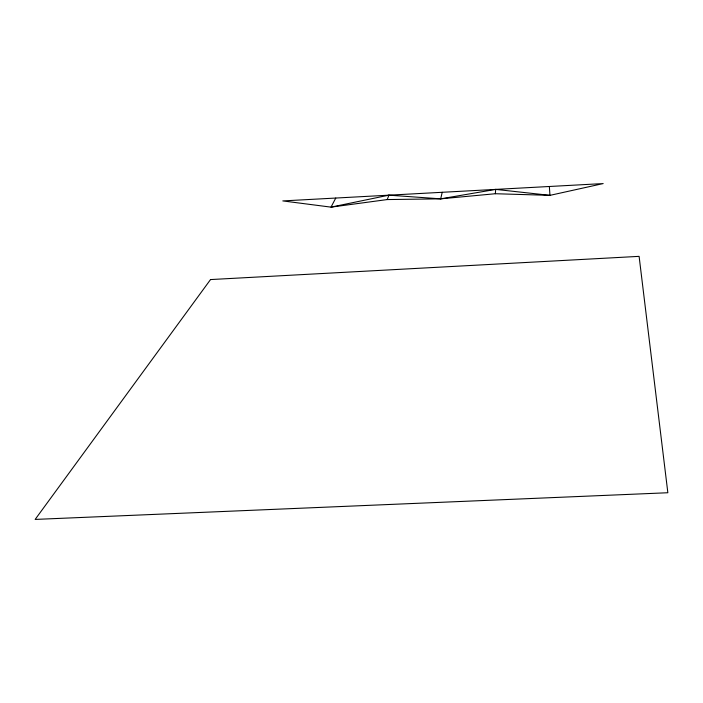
<?xml version="1.0" encoding="UTF-8"?>
<svg xmlns="http://www.w3.org/2000/svg" width="703" height="703" viewBox="0 0 703 703"><rect width="100%" height="100%" fill="white"/><g stroke="black" fill="none" stroke-linecap="round" stroke-linejoin="round"><path stroke-width="1.05" d="M495.343 193.729L495.694 189.397L549.974 195.355L603.174 183.58L282.799 200.917L331.008 207.139L387.239 199.564L440.693 198.844L495.343 193.729L549.974 195.355L549.351 186.488M335.77 198.053L331.008 207.139L388.908 195.17L440.693 198.844L442.213 192.288M387.239 199.564L388.908 195.17M440.693 198.844L495.694 189.397M210.531 279.566L35.15 519.42L667.85 492.741L639.106 256.358L210.531 279.566"/></g></svg>
